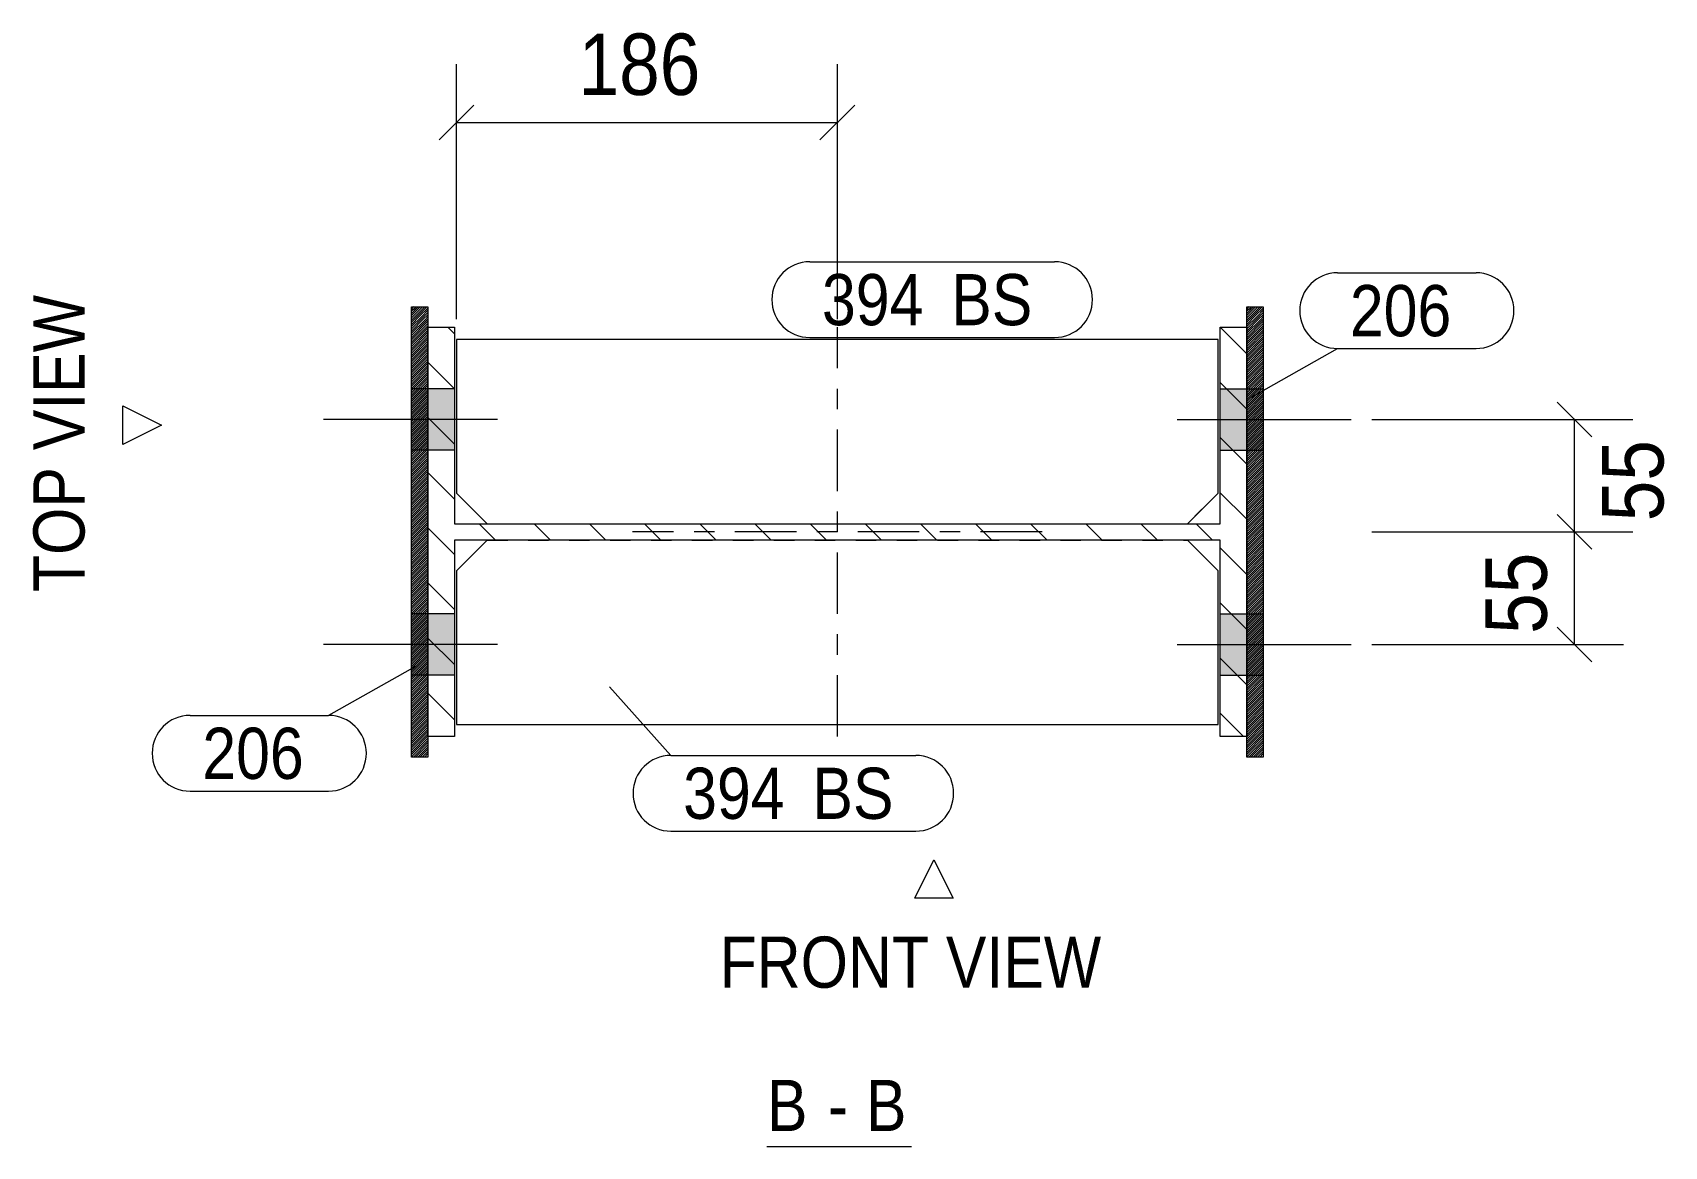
# Model space of a CAD drawing. Header units: millimetres. Extents: x 2 to 579, y 1 to 405.
# Drawn here: x 350.5 to 430.2, y 167 to 221.4 of the extents above; entities that cross this region are included whole.
import ezdxf

# ---------------------------------------------------------------- set-up
doc = ezdxf.new("R2010")
doc.units = ezdxf.units.MM
for name, pattern in [('XKITLINE00', [0]), ('XKITLINE01', [4, 1, -1, 1, -1]), ('XKITLINE03', [6, 3, -1, 1, -1])]:
    doc.linetypes.add(name, pattern=pattern)
for name, color, linetype, lineweight in [('Bolt', 3, 'Continuous', 0), ('Dimensions', 7, 'Continuous', 0), ('OtherObjectType', 7, 'Continuous', 0), ('Part', 2, 'Continuous', 0), ('PartMark', 7, 'Continuous', 0)]:
    doc.layers.add(name, color=color, linetype=linetype, lineweight=lineweight)
doc.styles.add('ARIAL', font='ARIAL.TTF')

# ---------------------------------------------------------------- blocks, each defined once
blk = doc.blocks.new('*A2')
at = {"layer": 'Part', "color": 7, "linetype": 'XKITLINE00', "lineweight": 0}
for p, q in [((371.064, 206.721), (370.747, 207.038)), ((409.764, 205.738), (408.464, 207.038)), ((371.064, 204.027), (369.764, 205.327)), ((409.764, 203.044), (408.464, 204.344)), ((371.064, 201.333), (369.764, 202.633)), ((409.764, 200.35), (408.464, 201.65)), ((371.064, 198.639), (369.764, 199.939)), ((409.764, 197.656), (408.464, 198.956)), ((371.064, 195.945), (369.764, 197.245)), ((373.065, 196.638), (372.265, 197.438)), ((375.759, 196.638), (374.959, 197.438)), ((378.453, 196.638), (377.653, 197.438)), ((381.147, 196.638), (380.347, 197.438)), ((383.841, 196.638), (383.041, 197.438)), ((386.535, 196.638), (385.735, 197.438)), ((389.229, 196.638), (388.429, 197.438)), ((391.924, 196.638), (391.124, 197.438)), ((394.618, 196.638), (393.818, 197.438)), ((397.312, 196.638), (396.512, 197.438)), ((400.006, 196.638), (399.206, 197.438)), ((402.7, 196.638), (401.9, 197.438)), ((405.394, 196.638), (404.594, 197.438)), ((408.088, 196.638), (407.288, 197.438)), ((409.764, 194.962), (408.464, 196.262)), ((371.064, 193.251), (369.764, 194.551)), ((409.764, 192.268), (408.464, 193.568)), ((371.064, 190.557), (369.764, 191.857)), ((409.764, 189.574), (408.464, 190.874)), ((371.064, 187.862), (369.764, 189.162)), ((409.606, 187.038), (408.464, 188.18))]:
    blk.add_line(p, q, dxfattribs=at)
blk = doc.blocks.new('*A3')
at = {"layer": 'Part', "color": 7, "linetype": 'XKITLINE00', "lineweight": 0}
for p, q in [((409.764, 208.038), (409.764, 208.038)), ((409.764, 208.038), (409.764, 208.038)), ((409.872, 208.038), (409.818, 207.984)), ((409.98, 208.038), (409.872, 207.93)), ((410.088, 208.038), (409.926, 207.876)), ((410.195, 208.038), (409.98, 207.823)), ((410.303, 208.038), (410.034, 207.769)), ((410.411, 208.038), (410.088, 207.715)), ((410.519, 208.038), (410.141, 207.661)), ((409.818, 207.984), (409.764, 207.93)), ((409.872, 207.93), (409.764, 207.823)), ((409.926, 207.876), (409.764, 207.715)), ((409.98, 207.823), (409.764, 207.607)), ((410.034, 207.769), (409.764, 207.499)), ((410.088, 207.715), (409.764, 207.391)), ((410.141, 207.661), (409.764, 207.284)), ((410.195, 207.607), (409.764, 207.176)), ((410.249, 207.553), (409.764, 207.068)), ((410.303, 207.499), (409.764, 206.96)), ((410.357, 207.445), (409.764, 206.853)), ((410.411, 207.391), (409.764, 206.745)), ((410.465, 207.338), (409.764, 206.637)), ((410.519, 207.284), (409.764, 206.529)), ((410.564, 207.222), (409.764, 206.422)), ((410.564, 207.976), (410.195, 207.607)), ((410.564, 207.868), (410.249, 207.553)), ((410.564, 207.76), (410.303, 207.499)), ((410.564, 207.653), (410.357, 207.445)), ((410.564, 207.545), (410.411, 207.391)), ((410.564, 207.437), (410.465, 207.338)), ((410.564, 207.329), (410.519, 207.284)), ((410.564, 207.114), (409.764, 206.314)), ((410.564, 207.006), (409.764, 206.206)), ((410.564, 206.898), (409.764, 206.098)), ((410.564, 206.791), (409.764, 205.991)), ((410.564, 206.683), (409.764, 205.883)), ((410.564, 206.575), (409.764, 205.775)), ((410.564, 206.467), (409.764, 205.667)), ((410.564, 206.359), (409.764, 205.559)), ((410.564, 206.252), (409.764, 205.452)), ((410.564, 206.144), (409.764, 205.344)), ((410.564, 206.036), (409.764, 205.236)), ((410.564, 205.928), (409.764, 205.128)), ((410.564, 205.821), (409.764, 205.021)), ((410.564, 205.713), (409.764, 204.913)), ((410.564, 205.605), (409.764, 204.805)), ((410.564, 205.497), (409.764, 204.697)), ((410.564, 205.39), (409.764, 204.59)), ((410.564, 205.282), (409.764, 204.482)), ((410.564, 205.174), (409.764, 204.374)), ((410.564, 205.066), (409.764, 204.266)), ((410.564, 204.959), (409.764, 204.159)), ((410.564, 204.851), (409.764, 204.051)), ((410.564, 204.743), (409.764, 203.943)), ((410.564, 204.635), (409.764, 203.835)), ((410.564, 204.528), (409.764, 203.728)), ((410.564, 204.42), (409.764, 203.62)), ((410.564, 204.312), (409.764, 203.512)), ((410.564, 204.204), (409.764, 203.404)), ((410.564, 204.096), (409.764, 203.296)), ((410.564, 203.989), (409.764, 203.189)), ((410.564, 203.881), (409.764, 203.081)), ((410.564, 203.773), (409.764, 202.973)), ((410.564, 203.665), (409.764, 202.865)), ((410.564, 203.558), (409.764, 202.758)), ((410.564, 203.45), (409.764, 202.65)), ((410.564, 203.342), (409.764, 202.542)), ((410.564, 203.234), (409.764, 202.434)), ((410.564, 203.127), (409.764, 202.327)), ((410.564, 203.019), (409.764, 202.219)), ((410.564, 202.911), (409.764, 202.111)), ((410.564, 202.803), (409.764, 202.003)), ((410.564, 202.696), (409.764, 201.896)), ((410.564, 202.588), (409.764, 201.788)), ((410.564, 202.48), (409.764, 201.68)), ((410.564, 202.372), (409.764, 201.572)), ((410.564, 202.264), (409.764, 201.464)), ((410.564, 202.157), (409.764, 201.357)), ((410.564, 202.049), (409.764, 201.249)), ((410.564, 201.941), (409.764, 201.141)), ((410.564, 201.833), (409.764, 201.033)), ((410.564, 201.726), (409.764, 200.926)), ((410.564, 201.618), (409.764, 200.818)), ((410.564, 201.51), (409.764, 200.71)), ((410.564, 201.402), (409.764, 200.602)), ((410.564, 201.295), (409.764, 200.495)), ((410.564, 201.187), (409.764, 200.387)), ((410.564, 201.079), (409.764, 200.279)), ((410.564, 200.971), (409.764, 200.171)), ((410.564, 200.864), (409.764, 200.064)), ((410.564, 200.756), (409.764, 199.956)), ((410.564, 200.648), (409.764, 199.848)), ((410.564, 200.54), (409.764, 199.74)), ((410.564, 200.433), (409.764, 199.633)), ((410.564, 200.325), (409.764, 199.525)), ((410.564, 200.217), (409.764, 199.417)), ((410.564, 200.109), (409.764, 199.309)), ((410.564, 200.001), (409.764, 199.201)), ((410.564, 199.894), (409.764, 199.094)), ((410.564, 199.786), (409.764, 198.986)), ((410.564, 199.678), (409.764, 198.878)), ((410.564, 199.57), (409.764, 198.77)), ((410.564, 199.463), (409.764, 198.663)), ((410.564, 199.355), (409.764, 198.555)), ((410.564, 199.247), (409.764, 198.447)), ((410.564, 199.139), (409.764, 198.339)), ((410.564, 199.032), (409.764, 198.232)), ((410.564, 198.924), (409.764, 198.124)), ((410.564, 198.816), (409.764, 198.016)), ((410.564, 198.708), (409.764, 197.908)), ((410.564, 198.601), (409.764, 197.801)), ((410.564, 198.493), (409.764, 197.693)), ((410.564, 198.385), (409.764, 197.585)), ((410.564, 198.277), (409.764, 197.477)), ((410.564, 198.169), (409.764, 197.369)), ((410.564, 198.062), (409.764, 197.262)), ((410.564, 197.954), (409.764, 197.154)), ((410.564, 197.846), (409.764, 197.046)), ((410.564, 197.738), (409.764, 196.938)), ((410.564, 197.631), (409.764, 196.831)), ((410.564, 197.523), (409.764, 196.723)), ((410.564, 197.415), (409.764, 196.615)), ((410.564, 197.307), (409.764, 196.507)), ((410.564, 197.2), (409.764, 196.4)), ((410.564, 197.092), (409.764, 196.292)), ((410.564, 196.984), (409.764, 196.184)), ((410.564, 196.876), (409.764, 196.076)), ((410.564, 196.769), (409.764, 195.969)), ((410.564, 196.661), (409.764, 195.861)), ((410.564, 196.553), (409.764, 195.753)), ((410.564, 196.445), (409.764, 195.645)), ((410.564, 196.338), (409.764, 195.538)), ((410.564, 196.23), (409.764, 195.43)), ((410.564, 196.122), (409.764, 195.322)), ((410.564, 196.014), (409.764, 195.214)), ((410.564, 195.906), (409.764, 195.106)), ((410.564, 195.799), (409.764, 194.999)), ((410.564, 195.691), (409.764, 194.891)), ((410.564, 195.583), (409.764, 194.783)), ((410.564, 195.475), (409.764, 194.675)), ((410.564, 195.368), (409.764, 194.568)), ((410.564, 195.26), (409.764, 194.46)), ((410.564, 195.152), (409.764, 194.352)), ((410.564, 195.044), (409.764, 194.244)), ((410.564, 194.937), (409.764, 194.137)), ((410.564, 194.829), (409.764, 194.029)), ((410.564, 194.721), (409.764, 193.921)), ((410.564, 194.613), (409.764, 193.813)), ((410.564, 194.506), (409.764, 193.706)), ((410.564, 194.398), (409.764, 193.598)), ((410.564, 194.29), (409.764, 193.49)), ((410.564, 194.182), (409.764, 193.382)), ((410.564, 194.075), (409.764, 193.275)), ((410.564, 193.967), (409.764, 193.167)), ((410.564, 193.859), (409.764, 193.059)), ((410.564, 193.751), (409.764, 192.951)), ((410.564, 193.643), (409.764, 192.843)), ((410.564, 193.536), (409.764, 192.736)), ((410.564, 193.428), (409.764, 192.628)), ((410.564, 193.32), (409.764, 192.52)), ((410.564, 193.212), (409.764, 192.412)), ((410.564, 193.105), (409.764, 192.305)), ((410.564, 192.997), (409.764, 192.197)), ((410.564, 192.889), (409.764, 192.089)), ((410.564, 192.781), (409.764, 191.981)), ((410.564, 192.674), (409.764, 191.874)), ((410.564, 192.566), (409.764, 191.766)), ((410.564, 192.458), (409.764, 191.658)), ((410.564, 192.35), (409.764, 191.55)), ((410.564, 192.243), (409.764, 191.443)), ((410.564, 192.135), (409.764, 191.335)), ((410.564, 192.027), (409.764, 191.227)), ((410.564, 191.919), (409.764, 191.119)), ((410.564, 191.811), (409.764, 191.011)), ((410.564, 191.704), (409.764, 190.904)), ((410.564, 191.596), (409.764, 190.796)), ((410.564, 191.488), (409.764, 190.688)), ((410.564, 191.38), (409.764, 190.58)), ((410.564, 191.273), (409.764, 190.473)), ((410.564, 191.165), (409.764, 190.365)), ((410.564, 191.057), (409.764, 190.257)), ((410.564, 190.949), (409.764, 190.149)), ((410.564, 190.842), (409.764, 190.042)), ((410.564, 190.734), (409.764, 189.934)), ((410.564, 190.626), (409.764, 189.826)), ((410.564, 190.518), (409.764, 189.718)), ((410.564, 190.411), (409.764, 189.611)), ((410.564, 190.303), (409.764, 189.503)), ((410.564, 190.195), (409.764, 189.395)), ((410.564, 190.087), (409.764, 189.287)), ((410.564, 189.98), (409.764, 189.18)), ((410.564, 189.872), (409.764, 189.072)), ((410.564, 189.764), (409.764, 188.964)), ((410.564, 189.656), (409.764, 188.856)), ((410.564, 189.548), (409.764, 188.748)), ((410.564, 189.441), (409.764, 188.641)), ((410.564, 189.333), (409.764, 188.533)), ((410.564, 189.225), (409.764, 188.425)), ((410.564, 189.117), (409.764, 188.317)), ((410.564, 189.01), (409.764, 188.21)), ((410.564, 188.902), (409.764, 188.102)), ((410.564, 188.794), (409.764, 187.994)), ((410.564, 188.686), (409.764, 187.886)), ((410.564, 188.579), (409.764, 187.779)), ((410.564, 188.471), (409.764, 187.671)), ((410.564, 188.363), (409.764, 187.563)), ((410.564, 188.255), (409.764, 187.455)), ((410.564, 188.148), (409.764, 187.348)), ((410.564, 188.04), (409.764, 187.24)), ((410.564, 187.932), (409.764, 187.132)), ((410.564, 187.824), (409.764, 187.024)), ((410.564, 187.716), (409.764, 186.916)), ((410.564, 187.609), (409.764, 186.809)), ((410.564, 187.501), (409.764, 186.701)), ((410.564, 187.393), (409.764, 186.593)), ((410.564, 187.285), (409.764, 186.485)), ((410.564, 187.178), (409.764, 186.378)), ((410.564, 187.07), (409.764, 186.27)), ((410.564, 186.962), (409.764, 186.162)), ((410.564, 186.854), (409.767, 186.057)), ((410.564, 186.747), (409.856, 186.038)), ((410.564, 186.639), (409.964, 186.038)), ((410.564, 186.531), (410.071, 186.038)), ((410.564, 186.423), (410.179, 186.038)), ((410.564, 186.316), (410.287, 186.038)), ((410.564, 186.208), (410.395, 186.038)), ((410.564, 186.1), (410.564, 186.1))]:
    blk.add_line(p, q, dxfattribs=at)
blk = doc.blocks.new('*A4')
at = {"layer": 'Part', "color": 7, "linetype": 'XKITLINE00', "lineweight": 0}
for p, q in [((369.072, 208.038), (369.018, 207.984)), ((369.18, 208.038), (369.072, 207.93)), ((369.288, 208.038), (369.126, 207.876)), ((369.395, 208.038), (369.18, 207.823)), ((369.503, 208.038), (369.234, 207.769)), ((369.611, 208.038), (369.288, 207.715)), ((369.719, 208.038), (369.341, 207.661)), ((369.018, 207.984), (368.964, 207.93)), ((369.072, 207.93), (368.964, 207.823)), ((369.126, 207.876), (368.964, 207.715)), ((369.18, 207.823), (368.964, 207.607)), ((369.234, 207.769), (368.964, 207.499)), ((369.288, 207.715), (368.964, 207.391)), ((369.341, 207.661), (368.964, 207.284)), ((369.395, 207.607), (368.964, 207.176)), ((369.449, 207.553), (368.964, 207.068)), ((369.503, 207.499), (368.964, 206.96)), ((369.557, 207.445), (368.964, 206.853)), ((369.611, 207.391), (368.964, 206.745)), ((369.665, 207.338), (368.964, 206.637)), ((369.719, 207.284), (368.964, 206.529)), ((369.764, 207.222), (368.964, 206.422)), ((369.764, 207.976), (369.395, 207.607)), ((369.764, 207.868), (369.449, 207.553)), ((369.764, 207.76), (369.503, 207.499)), ((369.764, 207.653), (369.557, 207.445)), ((369.764, 207.545), (369.611, 207.391)), ((369.764, 207.437), (369.665, 207.338)), ((369.764, 207.329), (369.719, 207.284)), ((369.764, 207.114), (368.964, 206.314)), ((369.764, 207.006), (368.964, 206.206)), ((369.764, 206.898), (368.964, 206.098)), ((369.764, 206.791), (368.964, 205.991)), ((369.764, 206.683), (368.964, 205.883)), ((369.764, 206.575), (368.964, 205.775)), ((369.764, 206.467), (368.964, 205.667)), ((369.764, 206.359), (368.964, 205.559)), ((369.764, 206.252), (368.964, 205.452)), ((369.764, 206.144), (368.964, 205.344)), ((369.764, 206.036), (368.964, 205.236)), ((369.764, 205.928), (368.964, 205.128)), ((369.764, 205.821), (368.964, 205.021)), ((369.764, 205.713), (368.964, 204.913)), ((369.764, 205.605), (368.964, 204.805)), ((369.764, 205.497), (368.964, 204.697)), ((369.764, 205.39), (368.964, 204.59)), ((369.764, 205.282), (368.964, 204.482)), ((369.764, 205.174), (368.964, 204.374)), ((369.764, 205.066), (368.964, 204.266)), ((369.764, 204.959), (368.964, 204.159)), ((369.764, 204.851), (368.964, 204.051)), ((369.764, 204.743), (368.964, 203.943)), ((369.764, 204.635), (368.964, 203.835)), ((369.764, 204.528), (368.964, 203.728)), ((369.764, 204.42), (368.964, 203.62)), ((369.764, 204.312), (368.964, 203.512)), ((369.764, 204.204), (368.964, 203.404)), ((369.764, 204.096), (368.964, 203.296)), ((369.764, 203.989), (368.964, 203.189)), ((369.764, 203.881), (368.964, 203.081)), ((369.764, 203.773), (368.964, 202.973)), ((369.764, 203.665), (368.964, 202.865)), ((369.764, 203.558), (368.964, 202.758)), ((369.764, 203.45), (368.964, 202.65)), ((369.764, 203.342), (368.964, 202.542)), ((369.764, 203.234), (368.964, 202.434)), ((369.764, 203.127), (368.964, 202.327)), ((369.764, 203.019), (368.964, 202.219)), ((369.764, 202.911), (368.964, 202.111)), ((369.764, 202.803), (368.964, 202.003)), ((369.764, 202.696), (368.964, 201.896)), ((369.764, 202.588), (368.964, 201.788)), ((369.764, 202.48), (368.964, 201.68)), ((369.764, 202.372), (368.964, 201.572)), ((369.764, 202.264), (368.964, 201.464)), ((369.764, 202.157), (368.964, 201.357)), ((369.764, 202.049), (368.964, 201.249)), ((369.764, 201.941), (368.964, 201.141)), ((369.764, 201.833), (368.964, 201.033)), ((369.764, 201.726), (368.964, 200.926)), ((369.764, 201.618), (368.964, 200.818)), ((369.764, 201.51), (368.964, 200.71)), ((369.764, 201.402), (368.964, 200.602)), ((369.764, 201.295), (368.964, 200.495)), ((369.764, 201.187), (368.964, 200.387)), ((369.764, 201.079), (368.964, 200.279)), ((369.764, 200.971), (368.964, 200.171)), ((369.764, 200.864), (368.964, 200.064)), ((369.764, 200.756), (368.964, 199.956)), ((369.764, 200.648), (368.964, 199.848)), ((369.764, 200.54), (368.964, 199.74)), ((369.764, 200.433), (368.964, 199.633)), ((369.764, 200.325), (368.964, 199.525)), ((369.764, 200.217), (368.964, 199.417)), ((369.764, 200.109), (368.964, 199.309)), ((369.764, 200.001), (368.964, 199.201)), ((369.764, 199.894), (368.964, 199.094)), ((369.764, 199.786), (368.964, 198.986)), ((369.764, 199.678), (368.964, 198.878)), ((369.764, 199.57), (368.964, 198.77)), ((369.764, 199.463), (368.964, 198.663)), ((369.764, 199.355), (368.964, 198.555)), ((369.764, 199.247), (368.964, 198.447)), ((369.764, 199.139), (368.964, 198.339)), ((369.764, 199.032), (368.964, 198.232)), ((369.764, 198.924), (368.964, 198.124)), ((369.764, 198.816), (368.964, 198.016)), ((369.764, 198.708), (368.964, 197.908)), ((369.764, 198.601), (368.964, 197.801)), ((369.764, 198.493), (368.964, 197.693)), ((369.764, 198.385), (368.964, 197.585)), ((369.764, 198.277), (368.964, 197.477)), ((369.764, 198.169), (368.964, 197.369)), ((369.764, 198.062), (368.964, 197.262)), ((369.764, 197.954), (368.964, 197.154)), ((369.764, 197.846), (368.964, 197.046)), ((369.764, 197.738), (368.964, 196.938)), ((369.764, 197.631), (368.964, 196.831)), ((369.764, 197.523), (368.964, 196.723)), ((369.764, 197.415), (368.964, 196.615)), ((369.764, 197.307), (368.964, 196.507)), ((369.764, 197.2), (368.964, 196.4)), ((369.764, 197.092), (368.964, 196.292)), ((369.764, 196.984), (368.964, 196.184)), ((369.764, 196.876), (368.964, 196.076)), ((369.764, 196.769), (368.964, 195.969)), ((369.764, 196.661), (368.964, 195.861)), ((369.764, 196.553), (368.964, 195.753)), ((369.764, 196.445), (368.964, 195.645)), ((369.764, 196.338), (368.964, 195.538)), ((369.764, 196.23), (368.964, 195.43)), ((369.764, 196.122), (368.964, 195.322)), ((369.764, 196.014), (368.964, 195.214)), ((369.764, 195.906), (368.964, 195.106)), ((369.764, 195.799), (368.964, 194.999)), ((369.764, 195.691), (368.964, 194.891)), ((369.764, 195.583), (368.964, 194.783)), ((369.764, 195.475), (368.964, 194.675)), ((369.764, 195.368), (368.964, 194.568)), ((369.764, 195.26), (368.964, 194.46)), ((369.764, 195.152), (368.964, 194.352)), ((369.764, 195.044), (368.964, 194.244)), ((369.764, 194.937), (368.964, 194.137)), ((369.764, 194.829), (368.964, 194.029)), ((369.764, 194.721), (368.964, 193.921)), ((369.764, 194.613), (368.964, 193.813)), ((369.764, 194.506), (368.964, 193.706)), ((369.764, 194.398), (368.964, 193.598)), ((369.764, 194.29), (368.964, 193.49)), ((369.764, 194.182), (368.964, 193.382)), ((369.764, 194.075), (368.964, 193.275)), ((369.764, 193.967), (368.964, 193.167)), ((369.764, 193.859), (368.964, 193.059)), ((369.764, 193.751), (368.964, 192.951)), ((369.764, 193.643), (368.964, 192.843)), ((369.764, 193.536), (368.964, 192.736)), ((369.764, 193.428), (368.964, 192.628)), ((369.764, 193.32), (368.964, 192.52)), ((369.764, 193.212), (368.964, 192.412)), ((369.764, 193.105), (368.964, 192.305)), ((369.764, 192.997), (368.964, 192.197)), ((369.764, 192.889), (368.964, 192.089)), ((369.764, 192.781), (368.964, 191.981)), ((369.764, 192.674), (368.964, 191.874)), ((369.764, 192.566), (368.964, 191.766)), ((369.764, 192.458), (368.964, 191.658)), ((369.764, 192.35), (368.964, 191.55)), ((369.764, 192.243), (368.964, 191.443)), ((369.764, 192.135), (368.964, 191.335)), ((369.764, 192.027), (368.964, 191.227)), ((369.764, 191.919), (368.964, 191.119)), ((369.764, 191.811), (368.964, 191.011)), ((369.764, 191.704), (368.964, 190.904)), ((369.764, 191.596), (368.964, 190.796)), ((369.764, 191.488), (368.964, 190.688)), ((369.764, 191.38), (368.964, 190.58)), ((369.764, 191.273), (368.964, 190.473)), ((369.764, 191.165), (368.964, 190.365)), ((369.764, 191.057), (368.964, 190.257)), ((369.764, 190.949), (368.964, 190.149)), ((369.764, 190.842), (368.964, 190.042)), ((369.764, 190.734), (368.964, 189.934)), ((369.764, 190.626), (368.964, 189.826)), ((369.764, 190.518), (368.964, 189.718)), ((369.764, 190.411), (368.964, 189.611)), ((369.764, 190.303), (368.964, 189.503)), ((369.764, 190.195), (368.964, 189.395)), ((369.764, 190.087), (368.964, 189.287)), ((369.764, 189.98), (368.964, 189.18)), ((369.764, 189.872), (368.964, 189.072)), ((369.764, 189.764), (368.964, 188.964)), ((369.764, 189.656), (368.964, 188.856)), ((369.764, 189.548), (368.964, 188.748)), ((369.764, 189.441), (368.964, 188.641)), ((369.764, 189.333), (368.964, 188.533)), ((369.764, 189.225), (368.964, 188.425)), ((369.764, 189.117), (368.964, 188.317)), ((369.764, 189.01), (368.964, 188.21)), ((369.764, 188.902), (368.964, 188.102)), ((369.764, 188.794), (368.964, 187.994)), ((369.764, 188.686), (368.964, 187.886)), ((369.764, 188.579), (368.964, 187.779)), ((369.764, 188.471), (368.964, 187.671)), ((369.764, 188.363), (368.964, 187.563)), ((369.764, 188.255), (368.964, 187.455)), ((369.764, 188.148), (368.964, 187.348)), ((369.764, 188.04), (368.964, 187.24)), ((369.764, 187.932), (368.964, 187.132)), ((369.764, 187.824), (368.964, 187.024)), ((369.764, 187.716), (368.964, 186.916)), ((369.764, 187.609), (368.964, 186.809)), ((369.764, 187.501), (368.964, 186.701)), ((369.764, 187.393), (368.964, 186.593)), ((369.764, 187.285), (368.964, 186.485)), ((369.764, 187.178), (368.964, 186.378)), ((369.764, 187.07), (368.964, 186.27)), ((369.764, 186.962), (368.964, 186.162)), ((369.764, 186.854), (368.967, 186.057)), ((369.764, 186.747), (369.056, 186.038)), ((369.764, 186.639), (369.164, 186.038)), ((369.764, 186.531), (369.271, 186.038)), ((369.764, 186.423), (369.379, 186.038)), ((369.764, 186.316), (369.487, 186.038)), ((369.764, 186.208), (369.595, 186.038)), ((369.764, 186.1), (369.764, 186.1))]:
    blk.add_line(p, q, dxfattribs=at)
blk = doc.blocks.new('*A51')
at = {"layer": 'Bolt'}
for points in [[(408.464, 204.038), (409.764, 204.038), (409.764, 201.038), (408.464, 201.038)], [(408.464, 204.038), (409.764, 204.038), (409.764, 201.038), (408.464, 201.038)], [(408.464, 204.038), (409.764, 204.038), (409.764, 201.038), (408.464, 201.038)], [(409.764, 204.038), (410.564, 204.038), (410.564, 201.038), (409.764, 201.038)], [(409.764, 204.038), (410.564, 204.038), (410.564, 201.038), (409.764, 201.038)], [(409.764, 204.038), (410.564, 204.038), (410.564, 201.038), (409.764, 201.038)], [(408.464, 193.038), (409.764, 193.038), (409.764, 190.038), (408.464, 190.038)], [(408.464, 193.038), (409.764, 193.038), (409.764, 190.038), (408.464, 190.038)], [(408.464, 193.038), (409.764, 193.038), (409.764, 190.038), (408.464, 190.038)], [(409.764, 193.038), (410.564, 193.038), (410.564, 190.038), (409.764, 190.038)], [(409.764, 193.038), (410.564, 193.038), (410.564, 190.038), (409.764, 190.038)], [(409.764, 193.038), (410.564, 193.038), (410.564, 190.038), (409.764, 190.038)]]:
    blk.add_hatch(color=3, dxfattribs=at).paths.add_polyline_path(points, flags=17)
at = {"layer": 'Bolt', "color": 3, "linetype": 'XKITLINE00', "lineweight": 0}
for p, q in [((408.464, 204.038), (409.764, 204.038)), ((408.464, 204.038), (409.764, 204.038)), ((408.464, 204.038), (409.764, 204.038)), ((409.764, 204.038), (410.564, 204.038)), ((409.764, 204.038), (410.564, 204.038)), ((409.764, 204.038), (410.564, 204.038)), ((406.364, 202.538), (414.864, 202.538)), ((406.364, 202.538), (414.864, 202.538)), ((406.364, 202.538), (414.864, 202.538)), ((408.464, 201.038), (409.764, 201.038)), ((408.464, 201.038), (409.764, 201.038)), ((408.464, 201.038), (409.764, 201.038)), ((409.764, 201.038), (410.564, 201.038)), ((409.764, 201.038), (410.564, 201.038)), ((409.764, 201.038), (410.564, 201.038)), ((408.464, 193.038), (409.764, 193.038)), ((408.464, 193.038), (409.764, 193.038)), ((408.464, 193.038), (409.764, 193.038)), ((409.764, 193.038), (410.564, 193.038)), ((409.764, 193.038), (410.564, 193.038)), ((409.764, 193.038), (410.564, 193.038)), ((406.364, 191.538), (414.864, 191.538)), ((406.364, 191.538), (414.864, 191.538)), ((406.364, 191.538), (414.864, 191.538)), ((408.464, 190.038), (409.764, 190.038)), ((408.464, 190.038), (409.764, 190.038)), ((408.464, 190.038), (409.764, 190.038)), ((409.764, 190.038), (410.564, 190.038)), ((409.764, 190.038), (410.564, 190.038)), ((409.764, 190.038), (410.564, 190.038))]:
    blk.add_line(p, q, dxfattribs=at)
blk = doc.blocks.new('*A52')
at = {"layer": 'Bolt'}
for points in [[(369.764, 201.038), (368.964, 201.038), (368.964, 204.038), (369.764, 204.038)], [(369.764, 201.038), (368.964, 201.038), (368.964, 204.038), (369.764, 204.038)], [(369.764, 201.038), (368.964, 201.038), (368.964, 204.038), (369.764, 204.038)], [(371.064, 201.038), (369.764, 201.038), (369.764, 204.038), (371.064, 204.038)], [(371.064, 201.038), (369.764, 201.038), (369.764, 204.038), (371.064, 204.038)], [(371.064, 201.038), (369.764, 201.038), (369.764, 204.038), (371.064, 204.038)], [(369.764, 190.038), (368.964, 190.038), (368.964, 193.038), (369.764, 193.038)], [(369.764, 190.038), (368.964, 190.038), (368.964, 193.038), (369.764, 193.038)], [(369.764, 190.038), (368.964, 190.038), (368.964, 193.038), (369.764, 193.038)], [(371.064, 190.038), (369.764, 190.038), (369.764, 193.038), (371.064, 193.038)], [(371.064, 190.038), (369.764, 190.038), (369.764, 193.038), (371.064, 193.038)], [(371.064, 190.038), (369.764, 190.038), (369.764, 193.038), (371.064, 193.038)]]:
    blk.add_hatch(color=3, dxfattribs=at).paths.add_polyline_path(points, flags=17)
at = {"layer": 'Bolt', "color": 3, "linetype": 'XKITLINE00', "lineweight": 0}
for p, q in [((369.764, 204.038), (368.964, 204.038)), ((369.764, 204.038), (368.964, 204.038)), ((369.764, 204.038), (368.964, 204.038)), ((371.064, 204.038), (369.764, 204.038)), ((371.064, 204.038), (369.764, 204.038)), ((371.064, 204.038), (369.764, 204.038)), ((373.164, 202.538), (364.664, 202.538)), ((373.164, 202.538), (364.664, 202.538)), ((373.164, 202.538), (364.664, 202.538)), ((369.764, 201.038), (368.964, 201.038)), ((369.764, 201.038), (368.964, 201.038)), ((369.764, 201.038), (368.964, 201.038)), ((371.064, 201.038), (369.764, 201.038)), ((371.064, 201.038), (369.764, 201.038)), ((371.064, 201.038), (369.764, 201.038)), ((369.764, 193.038), (368.964, 193.038)), ((369.764, 193.038), (368.964, 193.038)), ((369.764, 193.038), (368.964, 193.038)), ((371.064, 193.038), (369.764, 193.038)), ((371.064, 193.038), (369.764, 193.038)), ((371.064, 193.038), (369.764, 193.038)), ((373.164, 191.538), (364.664, 191.538)), ((373.164, 191.538), (364.664, 191.538)), ((373.164, 191.538), (364.664, 191.538)), ((369.764, 190.038), (368.964, 190.038)), ((369.764, 190.038), (368.964, 190.038)), ((369.764, 190.038), (368.964, 190.038)), ((371.064, 190.038), (369.764, 190.038)), ((371.064, 190.038), (369.764, 190.038)), ((371.064, 190.038), (369.764, 190.038))]:
    blk.add_line(p, q, dxfattribs=at)
blk = doc.blocks.new('*A53')
at = {"layer": 'Part', "color": 2, "linetype": 'XKITLINE00', "lineweight": 0}
for p, q in [((369.764, 187.038), (369.764, 207.038)), ((369.764, 207.038), (371.064, 207.038)), ((371.064, 207.038), (371.064, 197.438)), ((408.464, 207.038), (409.764, 207.038)), ((408.464, 197.438), (408.464, 207.038)), ((409.764, 207.038), (409.764, 187.038)), ((371.064, 197.438), (408.464, 197.438)), ((408.464, 196.638), (371.064, 196.638)), ((371.064, 196.638), (371.064, 187.038)), ((408.464, 187.038), (408.464, 196.638)), ((371.064, 187.038), (369.764, 187.038)), ((409.764, 187.038), (408.464, 187.038))]:
    blk.add_line(p, q, dxfattribs=at)
at = {"layer": 'Part', "color": 7, "linetype": 'XKITLINE03', "lineweight": 0}
for p, q in [((389.764, 187.038), (389.764, 207.038)), ((399.764, 197.038), (379.764, 197.038))]:
    blk.add_line(p, q, dxfattribs=at)
blk = doc.blocks.new('*A54')
at = {"layer": 'Part', "color": 7, "linetype": 'XKITLINE01', "lineweight": 0}
for p, q in [((372.664, 196.638), (371.164, 195.138)), ((406.864, 196.638), (372.664, 196.638)), ((408.364, 195.138), (406.864, 196.638)), ((371.164, 195.138), (371.164, 187.638)), ((408.364, 187.638), (408.364, 195.138)), ((371.164, 187.638), (408.364, 187.638))]:
    blk.add_line(p, q, dxfattribs=at)
blk = doc.blocks.new('*A55')
at = {"layer": 'Part', "color": 7, "linetype": 'XKITLINE01', "lineweight": 0}
for p, q in [((408.364, 206.438), (371.164, 206.438)), ((371.164, 206.438), (371.164, 198.938)), ((408.364, 198.938), (408.364, 206.438)), ((371.164, 198.938), (372.664, 197.438)), ((406.864, 197.438), (408.364, 198.938)), ((372.664, 197.438), (406.864, 197.438))]:
    blk.add_line(p, q, dxfattribs=at)
blk = doc.blocks.new('*A56')
at = {"layer": 'Part', "color": 2, "linetype": 'XKITLINE00', "lineweight": 0}
for p, q in [((372.664, 196.638), (371.164, 195.138)), ((408.364, 195.138), (406.864, 196.638)), ((371.164, 195.138), (371.164, 187.638)), ((408.364, 187.638), (408.364, 195.138)), ((371.164, 187.638), (408.364, 187.638))]:
    blk.add_line(p, q, dxfattribs=at)
at = {"layer": 'Part', "color": 7, "linetype": 'XKITLINE01', "lineweight": 0}
blk.add_line((372.664, 196.638), (406.864, 196.638), dxfattribs=at)
blk = doc.blocks.new('*A57')
at = {"layer": 'Part', "color": 2, "linetype": 'XKITLINE00', "lineweight": 0}
for p, q in [((371.164, 206.438), (371.164, 198.938)), ((408.364, 206.438), (371.164, 206.438)), ((408.364, 198.938), (408.364, 206.438)), ((371.164, 198.938), (372.664, 197.438)), ((406.864, 197.438), (408.364, 198.938))]:
    blk.add_line(p, q, dxfattribs=at)
at = {"layer": 'Part', "color": 7, "linetype": 'XKITLINE01', "lineweight": 0}
blk.add_line((372.664, 197.438), (406.864, 197.438), dxfattribs=at)
blk = doc.blocks.new('*A58')
at = {"layer": 'Part', "color": 2, "linetype": 'XKITLINE00', "lineweight": 0}
for p, q in [((409.764, 208.038), (410.564, 208.038)), ((409.764, 186.038), (409.764, 208.038)), ((410.564, 208.038), (410.564, 186.038)), ((410.564, 186.038), (409.764, 186.038))]:
    blk.add_line(p, q, dxfattribs=at)
blk = doc.blocks.new('*A59')
at = {"layer": 'Part', "color": 2, "linetype": 'XKITLINE00', "lineweight": 0}
for p, q in [((368.964, 208.038), (369.764, 208.038)), ((368.964, 186.038), (368.964, 208.038)), ((369.764, 208.038), (369.764, 186.038)), ((369.764, 186.038), (368.964, 186.038))]:
    blk.add_line(p, q, dxfattribs=at)
blk = doc.blocks.new('*A144')
at = {"layer": 'Dimensions', "color": 7, "linetype": 'XKITLINE00', "lineweight": 0}
for p, q in [((371.164, 207.438), (371.164, 219.888)), ((389.764, 207.438), (389.764, 219.888)), ((372.013, 217.887), (370.316, 216.19)), ((390.613, 217.887), (388.916, 216.19)), ((371.164, 217.038), (389.764, 217.038))]:
    blk.add_line(p, q, dxfattribs=at)
at = {"layer": 'Dimensions', "color": 3}
for p in [(371.164, 217.038), (389.764, 217.038)]:
    blk.add_point(p, dxfattribs=at)
at = {"layer": 'Dimensions', "color": 3, "style": 'ARIAL', "width": 0.85}
blk.add_text('186', height=3, dxfattribs=at).set_placement((377.127, 218.388))
blk = doc.blocks.new('*A145')
at = {"layer": 'Dimensions', "color": 7, "linetype": 'XKITLINE00', "lineweight": 0}
for p, q in [((424.916, 197.887), (426.613, 196.19)), ((415.864, 197.038), (428.164, 197.038)), ((425.764, 191.538), (425.764, 197.038)), ((424.916, 192.387), (426.613, 190.69)), ((415.864, 191.538), (428.164, 191.538))]:
    blk.add_line(p, q, dxfattribs=at)
at = {"layer": 'Dimensions', "color": 3}
for p in [(425.764, 197.038), (425.764, 191.538)]:
    blk.add_point(p, dxfattribs=at)
at = {"layer": 'Dimensions', "color": 3, "style": 'ARIAL', "width": 0.85}
blk.add_text('55', height=3, rotation=90.00021, dxfattribs=at).set_placement((424.414, 192.063))
blk = doc.blocks.new('*A146')
at = {"layer": 'Dimensions', "color": 7, "linetype": 'XKITLINE00', "lineweight": 0}
for p, q in [((424.916, 203.387), (426.613, 201.69)), ((415.864, 202.538), (428.614, 202.538)), ((425.764, 197.038), (425.764, 202.538)), ((424.916, 197.887), (426.613, 196.19)), ((415.864, 197.038), (428.614, 197.038))]:
    blk.add_line(p, q, dxfattribs=at)
at = {"layer": 'Dimensions', "color": 3}
for p in [(425.764, 202.538), (425.764, 197.038)]:
    blk.add_point(p, dxfattribs=at)
at = {"layer": 'Dimensions', "color": 3, "style": 'ARIAL', "width": 0.85}
blk.add_text('55', height=3, rotation=90.00021, dxfattribs=at).set_placement((430.114, 197.563))
blk = doc.blocks.new('*A147')
at = {"layer": 'PartMark', "color": 7, "linetype": 'XKITLINE00', "lineweight": 0}
for p, q in [((369.154, 190.467), (364.911, 188.075)), ((358.148, 188.075), (364.911, 188.075)), ((358.148, 184.375), (364.911, 184.375))]:
    blk.add_line(p, q, dxfattribs=at)
for centre, start, end in [((358.148, 186.225), 90, 270), ((364.911, 186.225), 270, 90)]:
    blk.add_arc(centre, 1.85, start, end, dxfattribs=at)
at = {"layer": 'PartMark', "color": 3, "style": 'ARIAL', "width": 0.85}
blk.add_text('206', height=2.5, dxfattribs=at).set_placement((358.748, 184.975))
blk = doc.blocks.new('*A148')
at = {"layer": 'PartMark', "color": 7, "linetype": 'XKITLINE00', "lineweight": 0}
for p, q in [((414.196, 209.701), (420.959, 209.701)), ((409.954, 203.609), (414.196, 206.001)), ((414.196, 206.001), (420.959, 206.001))]:
    blk.add_line(p, q, dxfattribs=at)
for centre, start, end in [((414.196, 207.851), 90, 270), ((420.959, 207.851), 270, 90)]:
    blk.add_arc(centre, 1.85, start, end, dxfattribs=at)
at = {"layer": 'PartMark', "color": 3, "style": 'ARIAL', "width": 0.85}
blk.add_text('206', height=2.5, dxfattribs=at).set_placement((414.796, 206.601))
blk = doc.blocks.new('*A149')
at = {"layer": 'PartMark', "color": 7, "linetype": 'XKITLINE00', "lineweight": 0}
for p, q in [((378.634, 189.467), (381.634, 186.121)), ((381.634, 186.121), (393.595, 186.121)), ((381.634, 182.421), (393.595, 182.421))]:
    blk.add_line(p, q, dxfattribs=at)
for centre, start, end in [((381.634, 184.271), 90, 270), ((393.595, 184.271), 270, 90)]:
    blk.add_arc(centre, 1.85, start, end, dxfattribs=at)
at = {"layer": 'PartMark', "color": 3, "style": 'ARIAL', "width": 0.85}
for s, p in [('394', (382.234, 183.021)), ('BS', (388.546, 183.021))]:
    blk.add_text(s, height=2.5, dxfattribs=at).set_placement(p)
blk = doc.blocks.new('*A150')
at = {"layer": 'PartMark', "color": 7, "linetype": 'XKITLINE00', "lineweight": 0}
for p, q in [((388.414, 210.238), (400.375, 210.238)), ((388.414, 206.538), (400.375, 206.538))]:
    blk.add_line(p, q, dxfattribs=at)
for centre, start, end in [((388.414, 208.388), 90, 270), ((400.375, 208.388), 270, 90)]:
    blk.add_arc(centre, 1.85, start, end, dxfattribs=at)
at = {"layer": 'PartMark', "color": 3, "style": 'ARIAL', "width": 0.85}
for s, p in [('394', (389.014, 207.138)), ('BS', (395.327, 207.138))]:
    blk.add_text(s, height=2.5, dxfattribs=at).set_placement(p)
blk = doc.blocks.new('*A151')
at = {"layer": 'OtherObjectType', "color": 7, "linetype": 'XKITLINE00', "lineweight": 0}
for p, q in [((354.873, 201.317), (354.873, 203.192)), ((354.873, 203.192), (356.748, 202.255)), ((356.748, 202.255), (354.873, 201.317)), ((356.748, 202.255), (356.748, 202.255)), ((393.544, 179.146), (394.481, 181.021)), ((394.481, 181.021), (395.419, 179.146)), ((394.481, 181.021), (394.481, 181.021)), ((395.419, 179.146), (393.544, 179.146)), ((386.327, 167.021), (393.385, 167.021))]:
    blk.add_line(p, q, dxfattribs=at)
at = {"layer": 'OtherObjectType', "color": 7, "style": 'ARIAL', "width": 0.85}
blk.add_text('TOP VIEW', height=2.5, rotation=90, dxfattribs=at).set_placement((352.998, 194.104))
for s, p in [('FRONT VIEW', (384.017, 174.771)), ('B', (386.327, 167.771)), ('B', (391.161, 167.771)), ('-', (389.302, 167.771))]:
    blk.add_text(s, height=2.5, dxfattribs=at).set_placement(p)

msp = doc.modelspace()

# ---------------------------------------------------------------- block references
at = {"lineweight": 0}
for name in ['*A144', '*A150', '*A148', '*A4', '*A59', '*A3', '*A58', '*A2', '*A53', '*A55', '*A57', '*A52', '*A51', '*A146', '*A145', '*A54', '*A56', '*A147', '*A149']:
    msp.add_blockref(name, (0, 0), dxfattribs=at)
at = {"layer": 'OtherObjectType', "lineweight": 0}
msp.add_blockref('*A151', (0, 0), dxfattribs=at)

doc.saveas('drawing.dxf')
